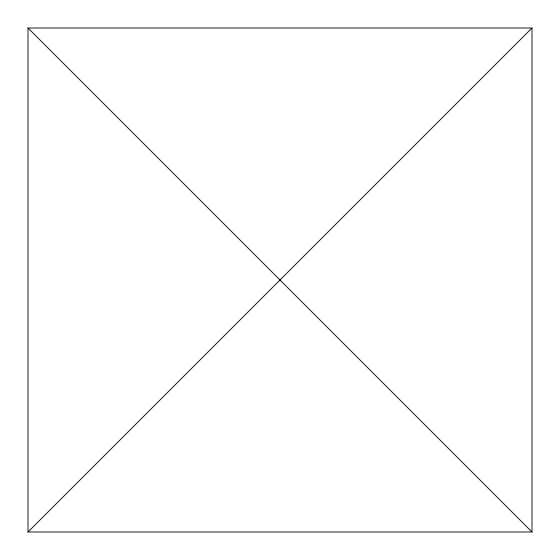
<?xml version="1.0" encoding="UTF-8"?>
<svg xmlns="http://www.w3.org/2000/svg" width="560" height="560" viewBox="0 0 560 560"><rect width="100%" height="100%" fill="white"/><g stroke="black" fill="none" stroke-linecap="round" stroke-linejoin="round"><path stroke-width="0.84" d="M28 532L532 28L28 28L28 532L532 532L532 28M28 28L532 532"/></g></svg>
